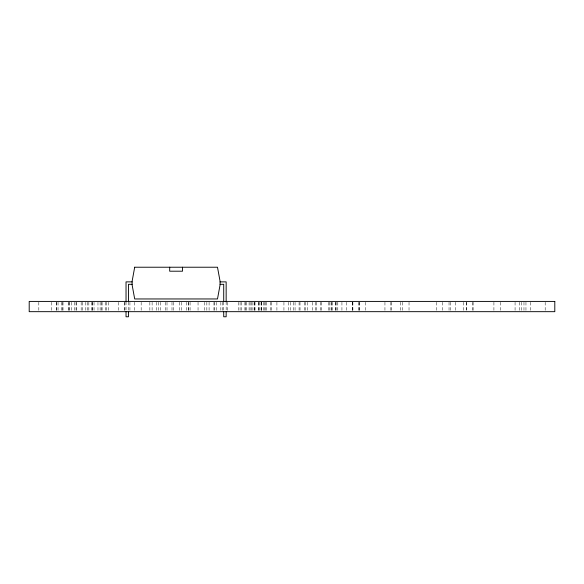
<?xml version="1.0" encoding="UTF-8"?>
<svg xmlns="http://www.w3.org/2000/svg" width="584" height="584" viewBox="0 0 584 584"><rect width="100%" height="100%" fill="white"/><g stroke="black" fill="none" stroke-linecap="round" stroke-linejoin="round"><path stroke-width="0.44" stroke-dasharray="2.92 2.19" d="M545.186 302.271L545.186 311.673M530.381 302.271L530.381 311.673M525.958 302.271L525.958 311.673M523.972 302.271L523.972 311.673M521.585 302.271L521.585 311.673M519.548 302.271L519.548 311.673M515.073 302.271L515.073 311.673M500.32 302.271L500.32 311.673M493.911 302.271L493.911 311.673M473.128 302.271L473.128 311.673M472.741 302.271L472.741 311.673M466.616 302.271L466.616 309.965M466.229 302.271L466.229 311.673M463.397 302.271L463.397 311.673M455.447 302.271L455.447 311.673M450.578 302.271L450.578 311.673M449.038 302.271L449.038 311.673M442.628 302.271L442.628 311.673M436.219 302.271L436.219 311.673M409.026 302.271L409.026 311.673M402.515 302.271L402.515 311.673M400.456 302.271L400.456 311.673M391.353 302.271L391.353 311.673M390.842 302.271L390.842 311.673M384.944 302.271L384.944 311.673M365.715 302.271L365.715 311.673M359.306 302.271L359.306 311.673M359.16 302.271L359.16 311.673M358.78 302.271L358.78 311.673M352.889 302.271L352.889 311.673M352.648 302.271L352.648 311.673M352.262 302.271L352.262 311.673M346.48 302.271L346.48 311.673M341.932 302.271L341.932 311.673M337.808 302.271L337.808 311.673M336.844 302.271L336.844 311.673M335.523 302.271L335.523 311.673M335.318 302.271L335.318 311.673M332.603 302.271L332.603 311.673M331.639 302.271L331.639 311.673M331.099 302.271L331.099 311.673M329.814 302.271L329.814 311.673M328.807 302.271L328.807 311.673M321.521 302.271L321.521 311.673M320.565 302.271L320.565 311.673M316.316 302.271L316.316 311.673M315.36 302.271L315.36 311.673M312.615 302.271L312.615 311.673M307.41 302.271L307.41 311.673M305.242 302.271L305.242 311.673M304.279 302.271L304.279 311.673M300.001 302.271L300.037 311.673M299.074 302.271L299.074 311.673M295.066 302.271L295.066 311.673M293.489 302.271L293.489 311.673M290.452 302.271L290.452 311.673M288.554 302.271L288.554 311.673M283.933 302.271L283.933 311.673M276.911 302.271L276.911 311.673M271.706 302.271L271.706 311.673M270.567 302.271L270.567 311.673M266.399 302.271L266.399 311.673M265.362 302.271L265.362 311.673M264.603 302.271L264.603 311.673M263.771 302.271L263.771 311.673M261.544 302.271L261.544 311.673M261.194 302.271L261.194 311.673M261.07 302.271L261.07 311.673M259.398 302.271L259.398 311.673M258.829 302.271L258.829 311.673M258.566 302.271L258.566 311.673M255.026 302.271L255.026 311.673M254.288 302.271L254.288 311.673M254.186 302.271L254.186 311.673M252.901 302.271L252.901 311.673M251.784 302.271L251.784 311.673M250.12 302.271L250.12 311.673M249.083 302.271L249.083 311.673M246.579 302.271L246.579 311.673M245.258 302.271L245.258 311.673M244.915 302.271L244.915 311.673M241.36 302.271L241.36 311.673M240.082 302.271L240.082 311.673M238.746 302.271L238.746 311.673M227.621 302.271L227.621 311.673M226.154 301.833L226.154 310.148M223.716 302.089L223.716 310.148M222.416 302.271L222.416 311.673M220.84 302.271L220.84 311.673M216.204 302.271L216.204 311.673M214.328 302.271L214.328 311.673M213.963 302.271L213.963 311.673M209.087 302.271L209.087 311.673M206.846 302.271L206.846 311.673M204.561 302.271L204.561 311.673M198.049 302.271L198.049 311.673M190.085 302.271L190.085 311.673M188.8 302.271L188.8 311.673M188.274 302.271L188.274 311.673M186.289 302.271L186.289 311.673M181.763 302.271L181.763 311.673M179.777 302.271L179.777 311.673M173.419 302.271L173.419 311.673M171.995 302.271L171.995 311.673M167.009 302.271L167.009 311.673M165.484 302.271L165.484 311.673M160.6 302.271L160.6 311.673M158.519 302.271L158.519 311.673M156.271 302.271L156.271 311.673M152.11 302.271L152.11 311.673M149.862 302.271L149.862 311.673M141.167 302.271L141.167 311.673M134.656 302.271L134.656 311.673M129.933 302.271L129.933 311.673M128.465 302.089L128.465 310.148M126.034 301.833L126.034 310.148M124.888 302.271L124.888 311.673M124.728 302.271L124.728 311.673M118.37 302.271L118.37 311.673M108.602 302.271L108.602 311.673M106.668 302.271L106.668 311.673M105.324 302.271L105.324 311.673M102.09 302.271L102.09 311.673M101.463 302.271L101.463 311.673M100.12 302.271L100.12 311.673M97.973 302.271L97.973 311.673M94.039 302.271L94.039 311.673M92.761 302.271L92.761 311.673M92.323 302.271L92.323 311.673M91.454 302.271L91.454 311.673M88.834 302.271L88.834 311.673M87.556 302.271L87.556 311.673M85.811 302.271L85.811 311.673M82.234 302.271L82.234 311.673M81.169 302.271L81.169 311.673M76.475 302.271L76.475 311.673M76.044 302.271L76.044 311.673M74.657 302.271L74.657 311.673M71.277 302.271L71.277 311.673M69.532 302.271L69.532 311.673M68.985 302.271L68.985 311.673M68.211 302.271L68.211 311.673M63.006 302.271L63.006 311.673M62.473 302.271L62.473 311.673M61.481 302.271L61.481 311.673M58.042 302.271L58.042 311.673M56.48 302.271L56.48 311.673M56.276 302.271L56.276 311.673M51.275 302.271L51.275 311.673M38.814 302.271L38.814 311.673"/><path stroke-width="0.88" d="M169.718 267.224L169.681 271.202L182.5 271.202L182.471 267.224M132.123 281.875L126.034 281.875L126.034 301.833M220.066 281.875L226.154 281.875L226.154 301.833M132.123 284.306L128.465 284.306L128.465 301.388M220.066 284.306L223.716 284.306L223.716 301.388M226.154 311.812L226.154 316.776L223.716 316.776L223.716 311.863M128.465 311.863L128.465 316.776L126.034 316.776L126.034 311.812M134.685 267.224L132.123 281.262L132.123 284.919L134.685 298.957L217.496 298.957L220.066 284.919L220.066 281.262L217.496 267.224L134.685 267.224M554.8 301.417L29.2 301.417L29.2 311.673L554.8 311.673L554.8 301.417"/></g></svg>
